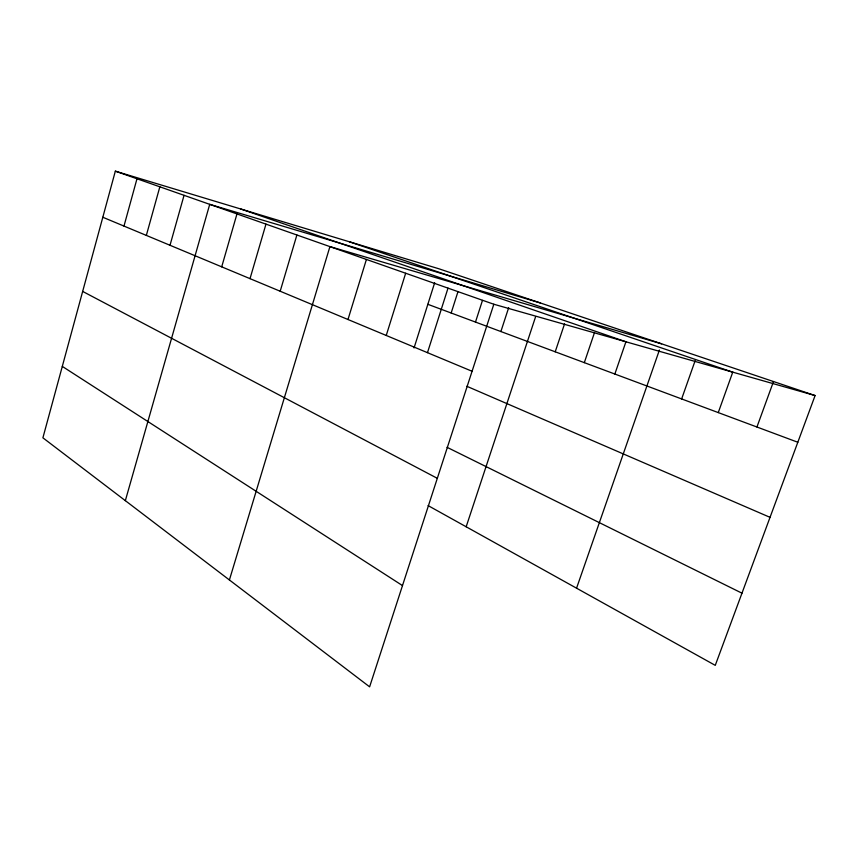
<?xml version="1.0" encoding="UTF-8"?>
<svg xmlns="http://www.w3.org/2000/svg" width="858" height="858" viewBox="0 0 858 858"><rect width="100%" height="100%" fill="white"/><g stroke="black" fill="none" stroke-linecap="round" stroke-linejoin="round"><path stroke-width="1.29" d="M815.1 395.559L439.071 268.833L115.337 171.16L42.9 437.816L369.616 686.84L493.833 304.247L815.1 395.559L715.261 665.358L428.099 505.598M123.981 226.083L136.98 178.764M146.343 235.403L159.845 186.808M170.013 245.27L184.052 195.313M125.343 500.664L209.717 204.343L540.165 302.906M221.707 266.838L236.969 213.921M250.021 278.646L265.969 224.12M280.191 291.227L296.889 234.995M229.408 579.976L329.922 246.611L661.572 343.822M347.983 319.508L366.409 259.438M386.239 335.457L405.662 273.241M414.049 347.951L434.663 282.765M427.477 352.659L448.015 288.127M451.158 312.998L457.936 291.784M475.482 322.072L482.475 300.407M500.879 331.542L508.687 307.647M466.162 526.78L535.649 316.581M555.212 351.801L564.564 323.852M584.319 362.655L594.551 332.454M614.854 374.034L625.986 341.581M576.555 588.191L659.416 350.021M681.638 398.938L695.152 360.66M718.264 412.591L732.818 371.975M756.938 427.005L773.487 381.542M349.356 241.763L732.464 372.072M240.808 209.009L626.179 341.859M115.337 171.16L493.833 304.247M427.852 304.311L797.822 442.256M102.821 217.256L472.072 371.267M466.838 386.282L770.034 517.342M447.029 447.297L741.966 593.178M82.668 291.42L437.312 478.324M62.302 366.398L402.488 585.585"/></g></svg>
